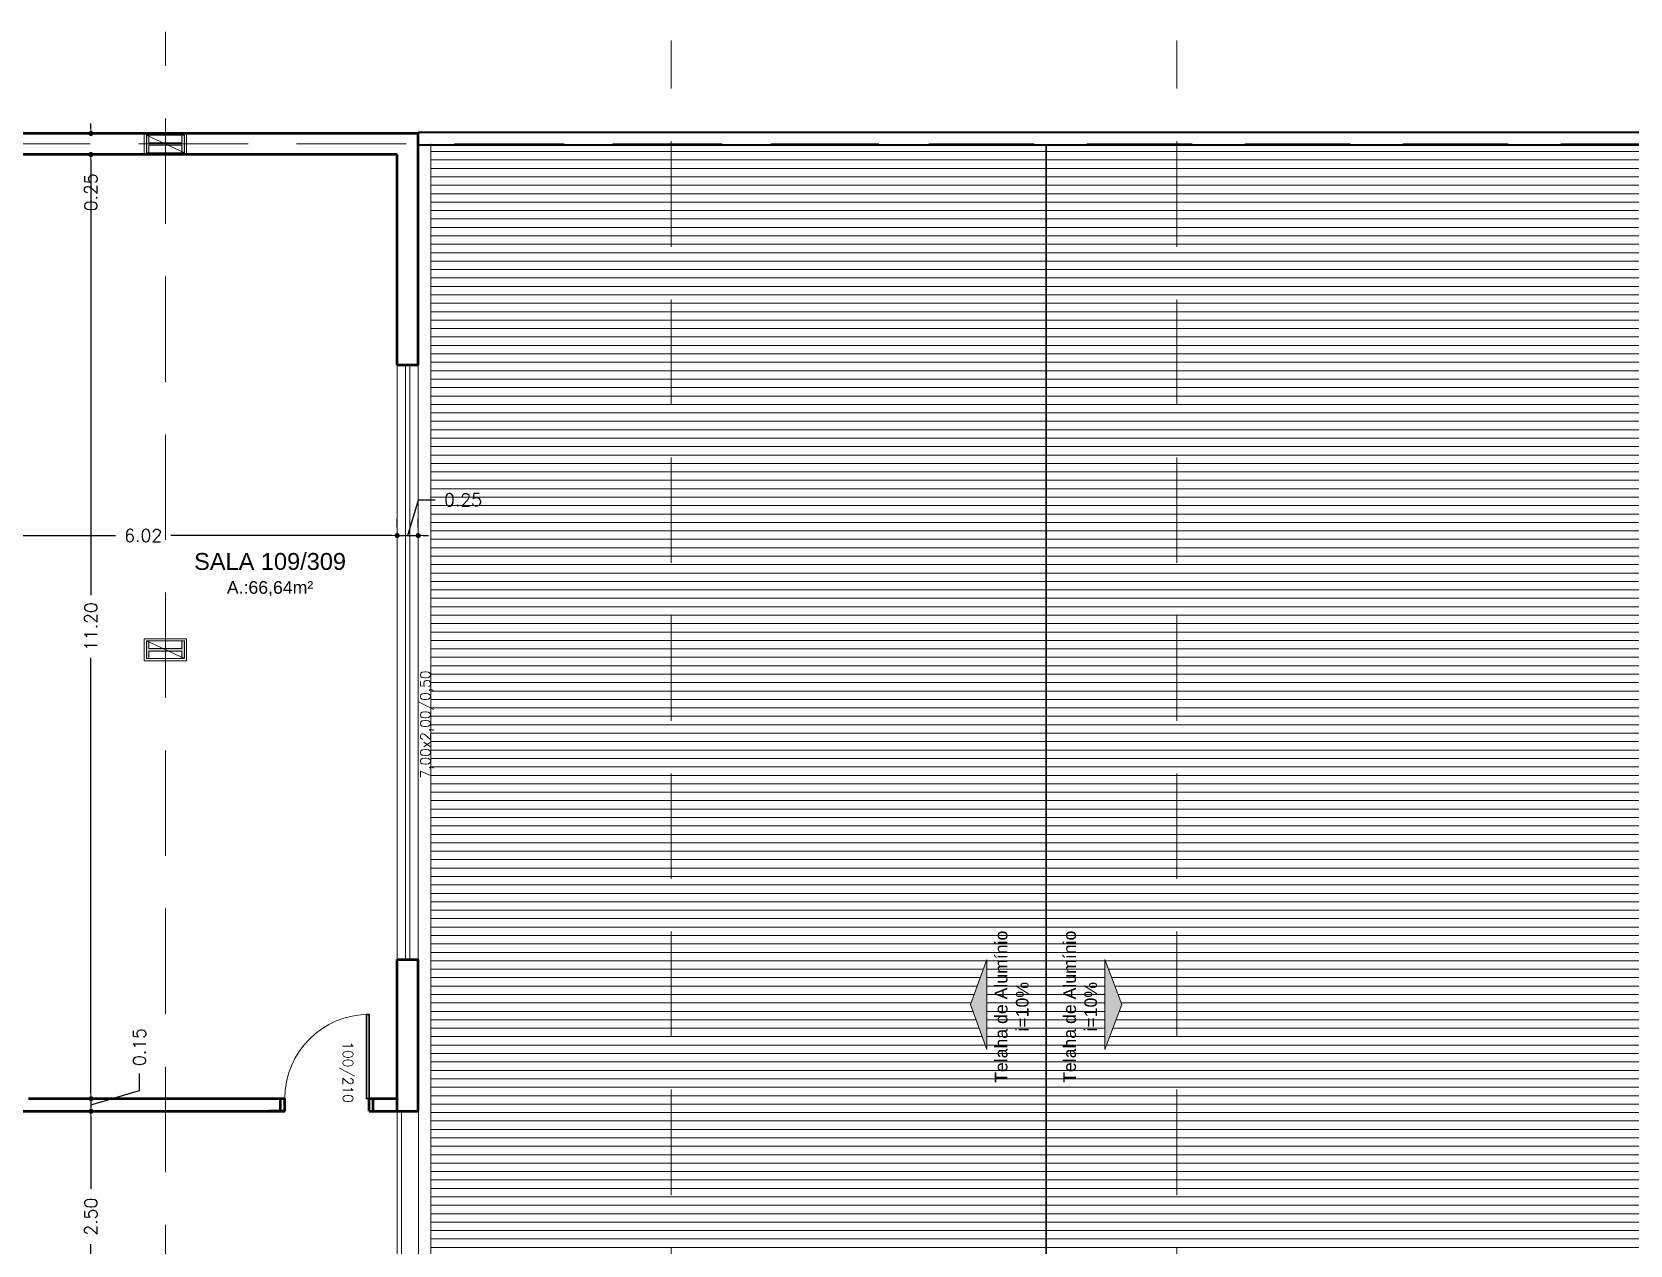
# Model space of a CAD drawing. Header units: millimetres. Extents: x 705 to 840, y 133 to 501.
# Drawn here: x 757.61 to 776.57, y 150.17 to 164.56 of the extents above; entities that cross this region are included whole.
import ezdxf

# ---------------------------------------------------------------- set-up
doc = ezdxf.new("R2010")
doc.units = ezdxf.units.MM
doc.header["$LTSCALE"] = 10
doc.linetypes.add('DASHED2', pattern=[0.375, 0.25, -0.125])
doc.layers.get('0').update_dxf_attribs({"color": 90})
for name, color, linetype, lineweight in [('cinza 03', 252, 'Continuous', 13), ('COTA', 90, 'Continuous', 9), ('linha estutura', 252, 'Continuous', 13), ('PAREDES', 50, 'Continuous', 50), ('PAREDES 2', 50, 'Continuous', 50), ('Pilares', 16, 'Continuous', 20), ('pn 02', 16, 'Continuous', 20), ('pn 04', 130, 'Continuous', 40), ('PN-01', 90, 'Continuous', 13), ('PN-03', 180, 'Continuous', 30), ('texto', 16, 'Continuous', 20)]:
    doc.layers.add(name, color=color, linetype=linetype, lineweight=lineweight)
doc.styles.get("Standard").update_dxf_attribs({"font": 'simplex.shx'})
doc.dimstyles.new('1-100', dxfattribs={"dimtxt": 0.15, "dimasz": 0.06, "dimexe": 0.2, "dimexo": 0.1, "dimgap": 0.1, "dimtad": 0, "dimzin": 0, "dimdsep": 46, "dimtxsty": 'Standard', "dimblk": 'DOT', "dimcen": 0.09, "dimclrd": 90, "dimclre": 90, "dimclrt": 16, "dimadec": 0, "dimazin": 0, "dimtfac": 1, "dimtofl": 0, "dimtmove": 0, "dimatfit": 3, "dimldrblk": 'DOT', "dimfxl": 0, "dimtolj": 1, "dimtzin": 0, "dimarcsym": 0})

# ---------------------------------------------------------------- blocks, each defined once
blk = doc.blocks.new('_DOT')
at = {"color": 0, "linetype": 'ByBlock'}
blk.add_line((-0.5, 0), (-1, 0), dxfattribs=at)
at = {"color": 0, "linetype": 'ByBlock', "const_width": 0.5}
blk.add_lwpolyline([(-0.25, 0, 1), (0.25, 0, 1)], format="xyb", close=True, dxfattribs=at)
blk = doc.blocks.new('*D42')
at = {"layer": 'linha estutura', "color": 90, "lineweight": -2}
for p, q in [((755.916, 158.682), (755.916, 158.782)), ((761.941, 158.682), (761.941, 158.782)), ((755.976, 158.582), (758.6, 158.582)), ((761.881, 158.582), (759.257, 158.582))]:
    blk.add_line(p, q, dxfattribs=at)
at = {"layer": 'linha estutura', "color": 90, "lineweight": -2, "xscale": 0.06, "yscale": 0.06, "zscale": 0.06, "rotation": 180}
blk.add_blockref('_DOT', (755.916, 158.582), dxfattribs=at)
at = {"layer": 'linha estutura', "color": 90, "lineweight": -2, "xscale": 0.06, "yscale": 0.06, "zscale": 0.06}
blk.add_blockref('_DOT', (761.941, 158.582), dxfattribs=at)
at = {"layer": 'linha estutura', "color": 16, "insert": (758.928, 158.582), "char_height": 0.15, "attachment_point": 5}
blk.add_mtext('\\A1;6.02', dxfattribs=at)
blk = doc.blocks.new('*D43')
at = {"layer": 'linha estutura', "color": 90, "lineweight": -2}
for p, q in [((762.066, 158.582), (762.193, 159.007)), ((762.193, 159.007), (762.393, 159.007)), ((761.941, 158.682), (761.941, 158.782)), ((762.191, 158.682), (762.191, 158.782)), ((761.881, 158.582), (761.821, 158.582)), ((761.941, 158.582), (762.191, 158.582)), ((762.251, 158.582), (762.311, 158.582))]:
    blk.add_line(p, q, dxfattribs=at)
at = {"layer": 'linha estutura', "color": 90, "lineweight": -2, "xscale": 0.06, "yscale": 0.06, "zscale": 0.06}
blk.add_blockref('_DOT', (761.941, 158.582), dxfattribs=at)
at = {"layer": 'linha estutura', "color": 90, "lineweight": -2, "xscale": 0.06, "yscale": 0.06, "zscale": 0.06, "rotation": 180}
blk.add_blockref('_DOT', (762.191, 158.582), dxfattribs=at)
at = {"layer": 'linha estutura', "color": 16, "insert": (762.722, 159.007), "char_height": 0.15, "attachment_point": 5}
blk.add_mtext('\\A1;0.25', dxfattribs=at)
blk = doc.blocks.new('*D49')
at = {"layer": 'linha estutura', "color": 90, "lineweight": -2}
for p, q in [((758.308, 163.412), (758.308, 163.472)), ((758.069, 163.352), (758.508, 163.352)), ((758.069, 163.102), (758.508, 163.102)), ((758.308, 163.042), (758.308, 162.982))]:
    blk.add_line(p, q, dxfattribs=at)
at = {"layer": 'linha estutura', "color": 90, "lineweight": -2, "xscale": 0.06, "yscale": 0.06, "zscale": 0.06}
for p, rotation in [((758.308, 163.352), 270), ((758.308, 163.102), 90)]:
    blk.add_blockref('_DOT', p, dxfattribs=dict(at, rotation=rotation))
at = {"layer": 'linha estutura', "color": 16, "insert": (758.308, 162.654), "char_height": 0.15, "attachment_point": 5, "rotation": 90}
blk.add_mtext('\\A1;0.25', dxfattribs=at)
blk = doc.blocks.new('*D50')
at = {"layer": 'linha estutura', "color": 90, "lineweight": -2}
for p, q in [((758.069, 163.102), (758.508, 163.102)), ((758.308, 163.042), (758.308, 157.874)), ((758.308, 151.962), (758.308, 157.131)), ((758.408, 151.902), (758.508, 151.902))]:
    blk.add_line(p, q, dxfattribs=at)
at = {"layer": 'linha estutura', "color": 90, "lineweight": -2, "xscale": 0.06, "yscale": 0.06, "zscale": 0.06}
for p, rotation in [((758.308, 163.102), 90), ((758.308, 151.902), 270)]:
    blk.add_blockref('_DOT', p, dxfattribs=dict(at, rotation=rotation))
at = {"layer": 'linha estutura', "color": 16, "insert": (758.308, 157.502), "char_height": 0.15, "attachment_point": 5, "rotation": 90}
blk.add_mtext('\\A1;11.20', dxfattribs=at)
blk = doc.blocks.new('*D51')
at = {"layer": 'linha estutura', "color": 90, "lineweight": -2}
for p, q in [((758.883, 152), (758.883, 152.2)), ((758.308, 151.962), (758.308, 152.022)), ((758.308, 151.827), (758.883, 152)), ((758.308, 151.902), (758.308, 151.752)), ((758.408, 151.902), (758.508, 151.902)), ((758.308, 151.692), (758.308, 151.632)), ((758.408, 151.752), (758.508, 151.752))]:
    blk.add_line(p, q, dxfattribs=at)
at = {"layer": 'linha estutura', "color": 90, "lineweight": -2, "xscale": 0.06, "yscale": 0.06, "zscale": 0.06}
for p, rotation in [((758.308, 151.902), 270), ((758.308, 151.752), 90)]:
    blk.add_blockref('_DOT', p, dxfattribs=dict(at, rotation=rotation))
at = {"layer": 'linha estutura', "color": 16, "insert": (758.883, 152.514), "char_height": 0.15, "attachment_point": 5, "rotation": 90}
blk.add_mtext('\\A1;0.15', dxfattribs=at)
blk = doc.blocks.new('*D52')
at = {"layer": 'linha estutura', "color": 90, "lineweight": -2}
for p, q in [((758.308, 151.692), (758.308, 150.831)), ((758.408, 151.752), (758.508, 151.752)), ((758.308, 149.312), (758.308, 150.174)), ((758.408, 149.252), (758.508, 149.252))]:
    blk.add_line(p, q, dxfattribs=at)
at = {"layer": 'linha estutura', "color": 90, "lineweight": -2, "xscale": 0.06, "yscale": 0.06, "zscale": 0.06}
for p, rotation in [((758.308, 151.752), 90), ((758.308, 149.252), 270)]:
    blk.add_blockref('_DOT', p, dxfattribs=dict(at, rotation=rotation))
at = {"layer": 'linha estutura', "color": 16, "insert": (758.308, 150.502), "char_height": 0.15, "attachment_point": 5, "rotation": 90}
blk.add_mtext('\\A1;2.50', dxfattribs=at)

msp = doc.modelspace()

# ---------------------------------------------------------------- hatches: boundary and pattern name
at = {"layer": 'cinza 03'}
h = msp.add_hatch(dxfattribs=at)
h.set_pattern_fill('_USER', color=256, scale=0.1, style=0, pattern_type=0)
h.set_pattern_definition([(0, (928.85459, 192.33744), (0, 0.1), [])])
h.paths.add_polyline_path([(765.191, 163.215), (762.341, 163.215), (762.341, 157.227), (765.191, 157.227)])
h.paths.add_polyline_path([(769.641, 163.215), (765.191, 163.215), (765.191, 157.227), (769.641, 157.227)])
h.paths.add_polyline_path([(769.641, 157.227), (765.191, 157.227), (765.191, 149.357), (765.441, 149.357), (765.441, 149.352), (768.191, 149.352), (768.191, 149.227), (769.641, 149.227)])
h.paths.add_polyline_path([(768.938, 153.551), (768.938, 152.486), (768.741, 153.019)], flags=16)
h.paths.add_polyline_path([(765.191, 157.227), (762.341, 157.227), (762.341, 149.352), (764.941, 149.352), (764.941, 149.357), (765.191, 149.357)])
h.paths.add_polyline_path([(769.641, 149.227), (768.341, 149.227), (768.341, 141.227), (769.641, 141.227)])
h.paths.add_polyline_path([(769.641, 141.227), (768.341, 141.227), (768.341, 137.752), (769.641, 137.752)])
h.paths.add_polyline_path([(771.191, 141.227), (769.641, 141.227), (769.641, 137.752), (771.191, 137.752)])
h.paths.add_polyline_path([(771.191, 149.227), (769.641, 149.227), (769.641, 141.227), (771.191, 141.227)])
h.paths.add_polyline_path([(771.191, 157.227), (769.641, 157.227), (769.641, 149.227), (771.191, 149.227)])
h.paths.add_polyline_path([(770.338, 152.486), (770.338, 153.551), (770.536, 153.019)], flags=16)
h.paths.add_polyline_path([(771.191, 163.215), (769.641, 163.215), (769.641, 157.227), (771.191, 157.227)])
h.paths.add_polyline_path([(777.091, 163.215), (771.191, 163.215), (771.191, 157.227), (777.091, 157.227)])
h.paths.add_polyline_path([(777.091, 157.227), (771.191, 157.227), (771.191, 149.227), (777.091, 149.227)])
h.paths.add_polyline_path([(777.091, 149.227), (771.191, 149.227), (771.191, 141.227), (777.091, 141.227)])
h.paths.add_polyline_path([(777.091, 141.227), (771.191, 141.227), (771.191, 137.752), (777.091, 137.752)])
h.paths.add_polyline_path([(783.191, 141.227), (777.291, 141.227), (777.291, 137.752), (783.191, 137.752)])
h.paths.add_polyline_path([(783.191, 149.227), (777.291, 149.227), (777.291, 141.227), (783.191, 141.227)])
h.paths.add_polyline_path([(783.191, 157.227), (777.291, 157.227), (777.291, 149.227), (783.191, 149.227)])
h.paths.add_polyline_path([(782.51, 150.977), (782.51, 149.912), (782.312, 150.445)], flags=16)
h.paths.add_polyline_path([(783.191, 163.215), (777.291, 163.215), (777.291, 157.227), (783.191, 157.227)])
h.paths.add_polyline_path([(789.016, 163.215), (783.228, 163.215), (783.228, 157.227), (789.016, 157.227)])
h.paths.add_polyline_path([(789.016, 157.227), (783.228, 157.227), (783.228, 149.227), (789.016, 149.227)])
h.paths.add_polyline_path([(783.909, 150.977), (784.107, 150.445), (783.909, 149.912)], flags=16)
h.paths.add_polyline_path([(789.016, 149.227), (783.228, 149.227), (783.228, 141.227), (789.016, 141.227)])
h.paths.add_polyline_path([(789.016, 141.227), (783.228, 141.227), (783.228, 137.752), (789.016, 137.752)])
h.paths.add_polyline_path([(768.987, 152.058), (768.987, 153.926), (769.471, 153.926), (769.471, 152.058)], flags=24)
h.paths.add_polyline_path([(769.806, 152.058), (769.806, 153.926), (770.29, 153.926), (770.29, 152.058)], flags=24)
h.paths.add_polyline_path([(782.558, 149.484), (782.558, 151.352), (783.042, 151.352), (783.042, 149.484)], flags=24)
h.paths.add_polyline_path([(783.377, 149.484), (783.377, 151.352), (783.861, 151.352), (783.861, 149.484)], flags=24)
at = {"layer": 'Pilares'}
for points in [[(758.966, 163.332), (758.966, 163.122), (758.996, 163.122), (758.996, 163.212), (759.386, 163.212), (759.386, 163.122), (759.416, 163.122), (759.416, 163.332), (759.386, 163.332), (759.386, 163.242), (758.996, 163.242), (758.996, 163.332)], [(758.966, 157.332), (758.966, 157.122), (758.996, 157.122), (758.996, 157.212), (759.386, 157.212), (759.386, 157.122), (759.416, 157.122), (759.416, 157.332), (759.386, 157.332), (759.386, 157.242), (758.996, 157.242), (758.996, 157.332)]]:
    msp.add_hatch(color=256, dxfattribs=at).paths.add_polyline_path(points)
at = {"layer": 'PN-01'}
for points in [[(768.741, 153.019), (768.938, 153.551), (768.938, 152.486)], [(770.536, 153.019), (770.338, 153.551), (770.338, 152.486)]]:
    msp.add_hatch(color=256, dxfattribs=at).paths.add_polyline_path(points)

# ---------------------------------------------------------------- linework, layer by layer
at = {"layer": 'cinza 03'}
msp.add_arc((761.607, 151.902), 1, 90, 180, dxfattribs=at)
at = {"layer": 'linha estutura', "linetype": 'DASHED2', "ltscale": 0.5}
for p, q in [((759.191, 134.156), (759.191, 164.556)), ((765.191, 133.884), (765.191, 164.456)), ((771.191, 133.884), (771.191, 164.456)), ((706.372, 163.227), (786.722, 163.227)), ((723.297, 163.227), (767.656, 163.227))]:
    msp.add_line(p, q, dxfattribs=at)
at = {"layer": 'PAREDES'}
for p, q in [((760.557, 151.752), (760.557, 151.902)), ((760.607, 151.752), (760.607, 151.902)), ((761.607, 151.752), (761.607, 151.902)), ((761.657, 151.752), (761.657, 151.902))]:
    msp.add_line(p, q, dxfattribs=at)
at = {"layer": 'PAREDES 2'}
for p, q in [((762.191, 163.352), (753.066, 163.352)), ((762.191, 160.602), (762.191, 163.352)), ((761.941, 163.102), (753.316, 163.102)), ((761.941, 160.602), (761.941, 163.102)), ((762.191, 160.602), (761.941, 160.602)), ((761.941, 151.752), (761.941, 153.552)), ((761.941, 153.552), (762.191, 153.552)), ((762.191, 151.752), (762.191, 153.552)), ((757.566, 151.902), (760.607, 151.902)), ((761.607, 151.902), (761.941, 151.902)), ((750.456, 151.752), (760.607, 151.752)), ((760.607, 151.752), (760.415, 151.752)), ((760.557, 151.752), (760.607, 151.752)), ((761.607, 151.752), (762.191, 151.752))]:
    msp.add_line(p, q, dxfattribs=at)
at = {"layer": 'Pilares'}
for p, q in [((758.941, 163.357), (758.941, 163.097)), ((758.941, 163.357), (759.441, 163.357)), ((758.966, 163.332), (759.416, 163.332)), ((759.416, 163.122), (758.966, 163.332)), ((759.441, 163.357), (759.441, 163.097)), ((758.941, 163.097), (759.441, 163.097)), ((758.966, 163.122), (759.416, 163.122)), ((758.941, 157.357), (758.941, 157.097)), ((758.941, 157.357), (759.441, 157.357)), ((759.441, 157.357), (759.441, 157.097)), ((758.966, 157.332), (759.416, 157.332)), ((759.416, 157.122), (758.966, 157.332)), ((758.941, 157.097), (759.441, 157.097)), ((758.966, 157.122), (759.416, 157.122))]:
    msp.add_line(p, q, dxfattribs=at)
at = {"layer": 'Pilares', "linetype": 'Continuous'}
for p, q in [((758.996, 163.242), (758.996, 163.332)), ((758.996, 163.242), (759.386, 163.242)), ((759.386, 163.242), (759.386, 163.332)), ((758.996, 163.122), (758.996, 163.212)), ((758.996, 163.212), (759.386, 163.212)), ((759.386, 163.122), (759.386, 163.212)), ((758.996, 157.242), (758.996, 157.332)), ((758.996, 157.242), (759.386, 157.242)), ((758.996, 157.122), (758.996, 157.212)), ((758.996, 157.212), (759.386, 157.212)), ((759.386, 157.242), (759.386, 157.332)), ((759.386, 157.122), (759.386, 157.212))]:
    msp.add_line(p, q, dxfattribs=at)
for points in [[(758.996, 163.332), (758.966, 163.332), (758.966, 163.122), (758.996, 163.122)], [(759.386, 163.122), (759.416, 163.122), (759.416, 163.332), (759.386, 163.332)], [(758.996, 157.332), (758.966, 157.332), (758.966, 157.122), (758.996, 157.122)], [(759.386, 157.122), (759.416, 157.122), (759.416, 157.332), (759.386, 157.332)]]:
    msp.add_lwpolyline(points, dxfattribs=at)
at = {"layer": 'pn 02'}
for p, q in [((761.941, 151.752), (761.941, 149.849)), ((761.991, 151.752), (761.991, 149.849)), ((762.194, 149.849), (762.194, 151.752))]:
    msp.add_line(p, q, dxfattribs=at)
at = {"layer": 'pn 04'}
msp.add_line((789.166, 163.215), (762.191, 163.215), dxfattribs=at)
msp.add_lwpolyline([(768.191, 137.602), (789.316, 137.602), (789.316, 163.365), (762.191, 163.365)], dxfattribs=at)
at = {"layer": 'PN-01'}
for p, q in [((762.341, 149.352), (762.341, 163.227)), ((761.941, 153.552), (761.941, 160.602)), ((762.041, 153.552), (762.041, 160.602)), ((762.091, 153.552), (762.091, 160.602)), ((762.191, 153.552), (762.191, 160.602))]:
    msp.add_line(p, q, dxfattribs=at)
for points in [[(768.741, 153.019), (768.938, 153.551), (768.938, 152.486)], [(770.536, 153.019), (770.338, 153.551), (770.338, 152.486)]]:
    msp.add_lwpolyline(points, close=True, dxfattribs=at)
at = {"layer": 'PN-03'}
msp.add_line((769.641, 163.215), (769.641, 137.752), dxfattribs=at)
msp.add_lwpolyline([(761.607, 151.902), (761.577, 151.902), (761.577, 152.902), (761.607, 152.902)], close=True, dxfattribs=at)

# ---------------------------------------------------------------- texts
at = {"layer": 'COTA', "insert": (760.433, 158.375), "char_height": 0.2, "width": 2.481, "attachment_point": 2}
msp.add_mtext('{\\fArial|b0|i0|c0|p34;SALA 109/309\\P\\H0.75x;A.:66,64m²}', dxfattribs=at)
at = {"layer": 'COTA', "char_height": 0.15, "width": 2.191, "rotation": 90}
for insert, attachment_point in [((769.433, 152.992), 8), ((769.843, 152.992), 2)]:
    msp.add_mtext('{\\fArial|b0|i0|c0|p34;Telaha de Alumínio \\Pi=10%}', dxfattribs=dict(at, insert=insert, attachment_point=attachment_point))
at = {"layer": 'texto'}
for s, rotation, p in [('7,00x2,00/0,50', 90, (762.336, 155.7)), ('100/210', 270, (761.297, 152.582))]:
    msp.add_text(s, height=0.12, rotation=rotation, dxfattribs=at).set_placement(p)

# ---------------------------------------------------------------- dimensions: what is measured, and where the dimension line sits
at = {"layer": 'linha estutura'}
dim = msp.add_linear_dim(base=(758.308, 163.102), p1=(757.969, 163.352), p2=(757.969, 163.102), angle=90, dimstyle='1-100', dxfattribs=at)
dim.commit()
dim.dimension.update_dxf_attribs({"geometry": '*D49', "text_midpoint": (758.308, 162.654)})
for base, p1, p2, picture, middle in [((758.308, 151.902), (757.969, 163.102), (758.308, 151.902), '*D50', (758.308, 157.502)), ((758.308, 151.752), (758.308, 151.902), (758.308, 151.752), '*D51', (758.883, 152.3)), ((758.308, 149.252), (758.308, 151.752), (758.308, 149.252), '*D52', (758.308, 150.502))]:
    dim = msp.add_linear_dim(base=base, p1=p1, p2=p2, angle=90, dimstyle='1-100', override={"dimtmove": 1}, dxfattribs=at)
    dim.commit()
    dim.dimension.update_dxf_attribs({"geometry": picture, "text_midpoint": middle})
for base, p1, p2, picture, middle in [((762.191, 158.582), (761.941, 158.582), (762.191, 158.582), '*D43', (762.493, 159.007)), ((761.94088962, 158.581645359), (755.91588962, 158.581645359), (761.94088962, 158.581645359), '*D42', (758.92838962, 158.581645359))]:
    dim = msp.add_linear_dim(base=base, p1=p1, p2=p2, dimstyle='1-100', override={"dimtmove": 1}, dxfattribs=at)
    dim.commit()
    dim.dimension.update_dxf_attribs({"geometry": picture, "text_midpoint": middle})

doc.saveas('drawing.dxf')
